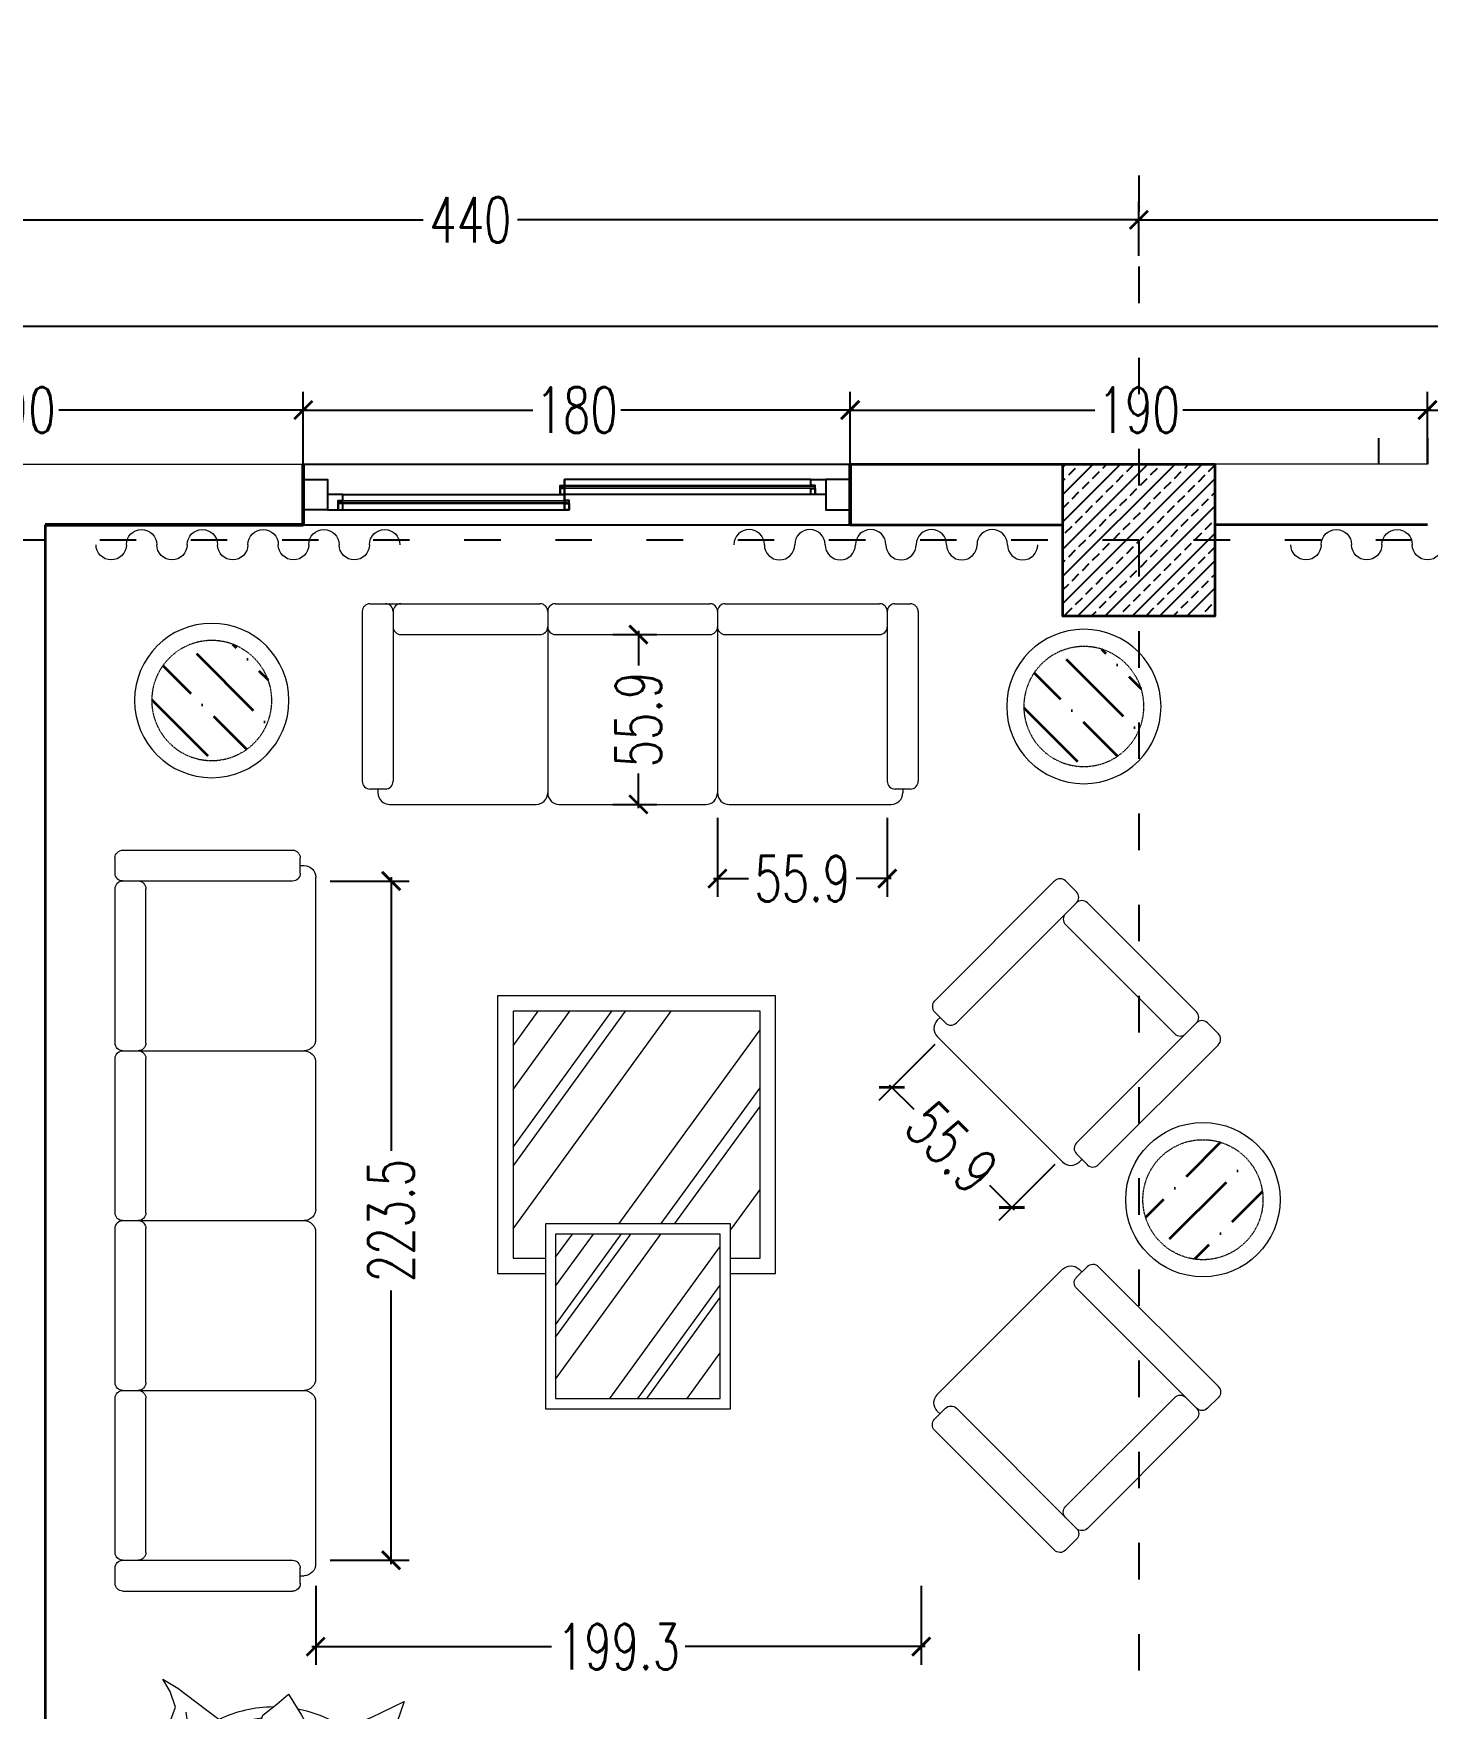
# Model space of a CAD drawing. Header units: centimetres. Extents: x -3207095 to 15275363, y -32656 to 4798027.
# Drawn here: x 691358 to 691817, y 4439349 to 4439900 of the extents above; entities that cross this region are included whole.
import ezdxf

# ---------------------------------------------------------------- set-up
doc = ezdxf.new("R2010")
doc.units = ezdxf.units.CM
for name, pattern in [('ACAD_ISO03W100', [30, 12, -18]), ('DUZ', [500, 500]), ('GESTRICHELT', [0.75, 0.5, -0.25])]:
    doc.linetypes.add(name, pattern=pattern)
doc.layers.get('0').update_dxf_attribs({"color": 1, "linetype": 'DUZ'})
for name, color, linetype in [('AGAC', 116, 'Continuous'), ('DIM', 1, 'DUZ'), ('KOLTAR_F', 145, 'Continuous'), ('PEN', 161, 'Continuous'), ('söve', 26, 'DUZ')]:
    doc.layers.add(name, color=color, linetype=linetype)
for name, color, linetype, lineweight in [('cam', 143, 'Continuous', 20), ('DUV', 220, 'Continuous', 50), ('DUVAR', 7, 'Continuous', 35), ('FE_PERDE', 205, 'Continuous', 15), ('Fix & Furniture', 144, 'Continuous', 13), ('Fix. Furniture', 144, 'Continuous', 9), ('gor25', 142, 'Continuous', 25), ('iç duvar', 7, 'Continuous', 50), ('KOLON_F', 3, 'Continuous', 35), ('Wall', 7, 'Continuous', 35)]:
    doc.layers.add(name, color=color, linetype=linetype, lineweight=lineweight)
doc.styles.add('ATT', font='romans.shx')
doc.styles.add('DIM', font='ROMANSTW.SHX', dxfattribs={"width": 0.7})
doc.dimstyles.new('1_100', dxfattribs={"dimtxt": 15, "dimasz": 6, "dimexe": 6, "dimexo": 0, "dimgap": 2, "dimtad": 0, "dimdec": 1, "dimzin": 11, "dimdsep": 46, "dimtxsty": 'DIM', "dimblk": 'ARCHTICK', "dimcen": 3, "dimdle": 1.25, "dimclrt": 2, "dimadec": 0, "dimazin": 0, "dimtfac": 1.25, "dimtdec": 1, "dimtix": 1, "dimtofl": 0, "dimtmove": 1, "dimatfit": 3, "dimldrblk": 'ARCHTICK', "dimfxl": 20, "dimfxlon": 1, "dimtolj": 1, "dimtzin": 0, "dimarcsym": 0})

# ---------------------------------------------------------------- blocks, each defined once
blk = doc.blocks.new('GEN_BLOCK00601')
at = {"linetype": 'Continuous', "ltscale": 50}
for centre, start, end in [((50, 50), 0, 180), ((250, 50), 0, 180), ((450, 50), 0, 180), ((650, 50), 0, 180), ((850, 50), 0, 180), ((150, 50), 180, 0), ((350, 50), 180, 0), ((550, 50), 180, 0), ((750, 50), 180, 0), ((950, 50), 180, 0)]:
    blk.add_arc(centre, 50, start, end, dxfattribs=at)
for tag in ['Sfb', 'FLOOR']:
    blk.add_attdef(tag, (0, 0), '', height=1)
blk = doc.blocks.new('_ArchTick')
at = {"color": 0, "linetype": 'ByBlock', "const_width": 0.15}
blk.add_lwpolyline([(-0.5, -0.5), (0.5, 0.5)], dxfattribs=at)
blk = doc.blocks.new('*D4765')
at = {"layer": 'Defpoints', "color": 0, "linetype": 'Continuous', "lineweight": 5, "transparency": 16777216}
for p in [(691446.93, 4439776.56), (691256.93, 4439758.74), (691446.93, 4439758.74)]:
    blk.add_point(p, dxfattribs=at)
at = {"layer": 'DIM', "color": 0, "linetype": 'Continuous', "lineweight": -2, "transparency": 16777216}
for p, q in [((691256.93, 4439758.74), (691256.93, 4439782.56)), ((691446.93, 4439758.74), (691446.93, 4439782.56)), ((691255.68, 4439776.56), (691337.43, 4439776.56)), ((691448.18, 4439776.56), (691366.43, 4439776.56))]:
    blk.add_line(p, q, dxfattribs=at)
at = {"layer": 'DIM', "color": 0, "linetype": 'Continuous', "lineweight": -2, "transparency": 16777216, "xscale": 6, "yscale": 6, "zscale": 6, "rotation": 180}
blk.add_blockref('_ArchTick', (691256.93, 4439776.56), dxfattribs=at)
at = {"layer": 'DIM', "color": 0, "linetype": 'Continuous', "lineweight": -2, "transparency": 16777216, "xscale": 6, "yscale": 6, "zscale": 6}
blk.add_blockref('_ArchTick', (691446.93, 4439776.56), dxfattribs=at)
at = {"layer": 'DIM', "color": 2, "linetype": 'Continuous', "lineweight": 5, "transparency": 16777216, "insert": (691351.93, 4439776.56), "char_height": 15, "attachment_point": 5, "style": 'DIM'}
blk.add_mtext('\\A1;190', dxfattribs=at)
blk = doc.blocks.new('*D4766')
at = {"layer": 'Defpoints', "color": 0, "linetype": 'Continuous', "lineweight": 5, "transparency": 16777216}
for p in [(691626.93, 4439776.56), (691446.93, 4439758.74), (691626.93, 4439758.74)]:
    blk.add_point(p, dxfattribs=at)
at = {"layer": 'DIM', "color": 0, "linetype": 'Continuous', "lineweight": -2, "transparency": 16777216}
for p, q in [((691446.93, 4439758.74), (691446.93, 4439782.56)), ((691626.93, 4439758.74), (691626.93, 4439782.56)), ((691445.68, 4439776.56), (691522.43, 4439776.56)), ((691628.18, 4439776.56), (691551.43, 4439776.56))]:
    blk.add_line(p, q, dxfattribs=at)
at = {"layer": 'DIM', "color": 0, "linetype": 'Continuous', "lineweight": -2, "transparency": 16777216, "xscale": 6, "yscale": 6, "zscale": 6, "rotation": 180}
blk.add_blockref('_ArchTick', (691446.93, 4439776.56), dxfattribs=at)
at = {"layer": 'DIM', "color": 0, "linetype": 'Continuous', "lineweight": -2, "transparency": 16777216, "xscale": 6, "yscale": 6, "zscale": 6}
blk.add_blockref('_ArchTick', (691626.93, 4439776.56), dxfattribs=at)
at = {"layer": 'DIM', "color": 2, "linetype": 'Continuous', "lineweight": 5, "transparency": 16777216, "insert": (691536.93, 4439776.56), "char_height": 15, "attachment_point": 5, "style": 'DIM'}
blk.add_mtext('\\A1;180', dxfattribs=at)
blk = doc.blocks.new('*D4767')
at = {"layer": 'Defpoints', "color": 0, "linetype": 'Continuous', "lineweight": 5, "transparency": 16777216}
for p in [(691816.93, 4439776.56), (691626.93, 4439758.74), (691816.93, 4439758.74)]:
    blk.add_point(p, dxfattribs=at)
at = {"layer": 'DIM', "color": 0, "linetype": 'Continuous', "lineweight": -2, "transparency": 16777216}
for p, q in [((691626.93, 4439758.74), (691626.93, 4439782.56)), ((691816.93, 4439758.74), (691816.93, 4439782.56)), ((691625.68, 4439776.56), (691707.43, 4439776.56)), ((691818.18, 4439776.56), (691736.43, 4439776.56))]:
    blk.add_line(p, q, dxfattribs=at)
at = {"layer": 'DIM', "color": 0, "linetype": 'Continuous', "lineweight": -2, "transparency": 16777216, "xscale": 6, "yscale": 6, "zscale": 6, "rotation": 180}
blk.add_blockref('_ArchTick', (691626.93, 4439776.56), dxfattribs=at)
at = {"layer": 'DIM', "color": 0, "linetype": 'Continuous', "lineweight": -2, "transparency": 16777216, "xscale": 6, "yscale": 6, "zscale": 6}
blk.add_blockref('_ArchTick', (691816.93, 4439776.56), dxfattribs=at)
at = {"layer": 'DIM', "color": 2, "linetype": 'Continuous', "lineweight": 5, "transparency": 16777216, "insert": (691721.93, 4439776.56), "char_height": 15, "attachment_point": 5, "style": 'DIM'}
blk.add_mtext('\\A1;190', dxfattribs=at)
blk = doc.blocks.new('*D4768')
at = {"layer": 'Defpoints', "color": 0, "linetype": 'Continuous', "lineweight": 5, "transparency": 16777216}
for p in [(691996.93, 4439776.56), (691816.93, 4439758.74), (691996.93, 4439758.74)]:
    blk.add_point(p, dxfattribs=at)
at = {"layer": 'DIM', "color": 0, "linetype": 'Continuous', "lineweight": -2, "transparency": 16777216}
for p, q in [((691816.93, 4439758.74), (691816.93, 4439782.56)), ((691996.93, 4439758.74), (691996.93, 4439782.56)), ((691815.68, 4439776.56), (691892.43, 4439776.56)), ((691998.18, 4439776.56), (691921.43, 4439776.56))]:
    blk.add_line(p, q, dxfattribs=at)
at = {"layer": 'DIM', "color": 0, "linetype": 'Continuous', "lineweight": -2, "transparency": 16777216, "xscale": 6, "yscale": 6, "zscale": 6, "rotation": 180}
blk.add_blockref('_ArchTick', (691816.93, 4439776.56), dxfattribs=at)
at = {"layer": 'DIM', "color": 0, "linetype": 'Continuous', "lineweight": -2, "transparency": 16777216, "xscale": 6, "yscale": 6, "zscale": 6}
blk.add_blockref('_ArchTick', (691996.93, 4439776.56), dxfattribs=at)
at = {"layer": 'DIM', "color": 2, "linetype": 'Continuous', "lineweight": 5, "transparency": 16777216, "insert": (691906.93, 4439776.56), "char_height": 15, "attachment_point": 5, "style": 'DIM'}
blk.add_mtext('\\A1;180', dxfattribs=at)
blk = doc.blocks.new('*D4783')
at = {"layer": 'Defpoints', "color": 0, "linetype": 'Continuous', "lineweight": 5, "transparency": 16777216}
for p in [(691721.93, 4439839.14), (691281.93, 4439827.32), (691721.93, 4439827.32)]:
    blk.add_point(p, dxfattribs=at)
at = {"layer": 'DIM', "color": 0, "linetype": 'Continuous', "lineweight": -2, "transparency": 16777216}
for p, q in [((691281.93, 4439827.32), (691281.93, 4439845.14)), ((691721.93, 4439827.32), (691721.93, 4439845.14)), ((691280.68, 4439839.14), (691486.43, 4439839.14)), ((691723.18, 4439839.14), (691517.43, 4439839.14))]:
    blk.add_line(p, q, dxfattribs=at)
at = {"layer": 'DIM', "color": 0, "linetype": 'Continuous', "lineweight": -2, "transparency": 16777216, "xscale": 6, "yscale": 6, "zscale": 6, "rotation": 180}
blk.add_blockref('_ArchTick', (691281.93, 4439839.14), dxfattribs=at)
at = {"layer": 'DIM', "color": 0, "linetype": 'Continuous', "lineweight": -2, "transparency": 16777216, "xscale": 6, "yscale": 6, "zscale": 6}
blk.add_blockref('_ArchTick', (691721.93, 4439839.14), dxfattribs=at)
at = {"layer": 'DIM', "color": 2, "linetype": 'Continuous', "lineweight": 5, "transparency": 16777216, "insert": (691501.93, 4439839.14), "char_height": 15, "attachment_point": 5, "style": 'DIM'}
blk.add_mtext('\\A1;440', dxfattribs=at)
blk = doc.blocks.new('*D4784')
at = {"layer": 'Defpoints', "color": 0, "linetype": 'Continuous', "lineweight": 5, "transparency": 16777216}
for p in [(692461.93, 4439900.46), (692461.93, 4439839.14), (691721.93, 4439827.32)]:
    blk.add_point(p, dxfattribs=at)
at = {"layer": 'DIM', "color": 0, "linetype": 'Continuous', "lineweight": -2, "transparency": 16777216}
for p, q in [((692461.93, 4439859.14), (692461.93, 4439833.14)), ((691721.93, 4439827.32), (691721.93, 4439845.14)), ((691720.68, 4439839.14), (692076.43, 4439839.14)), ((692463.18, 4439839.14), (692107.43, 4439839.14))]:
    blk.add_line(p, q, dxfattribs=at)
at = {"layer": 'DIM', "color": 0, "linetype": 'Continuous', "lineweight": -2, "transparency": 16777216, "xscale": 6, "yscale": 6, "zscale": 6, "rotation": 180}
blk.add_blockref('_ArchTick', (691721.93, 4439839.14), dxfattribs=at)
at = {"layer": 'DIM', "color": 0, "linetype": 'Continuous', "lineweight": -2, "transparency": 16777216, "xscale": 6, "yscale": 6, "zscale": 6}
blk.add_blockref('_ArchTick', (692461.93, 4439839.14), dxfattribs=at)
at = {"layer": 'DIM', "color": 2, "linetype": 'Continuous', "lineweight": 5, "transparency": 16777216, "insert": (692091.93, 4439839.14), "char_height": 15, "attachment_point": 5, "style": 'DIM'}
blk.add_mtext('\\A1;740', dxfattribs=at)
blk = doc.blocks.new('*D4791')
at = {"layer": 'Defpoints', "color": 0, "linetype": 'Continuous', "lineweight": 5, "transparency": 16777216}
for p in [(690216.93, 4439804.16), (690216.93, 4439782.56), (693966.93, 4439782.56)]:
    blk.add_point(p, dxfattribs=at)
at = {"layer": 'DIM', "color": 0, "linetype": 'Continuous', "lineweight": -2, "transparency": 16777216}
for p, q in [((690216.93, 4439784.16), (690216.93, 4439810.16)), ((693966.93, 4439784.16), (693966.93, 4439810.16)), ((690215.68, 4439804.16), (692071.43, 4439804.16)), ((693968.18, 4439804.16), (692112.43, 4439804.16))]:
    blk.add_line(p, q, dxfattribs=at)
at = {"layer": 'DIM', "color": 0, "linetype": 'Continuous', "lineweight": -2, "transparency": 16777216, "xscale": 6, "yscale": 6, "zscale": 6, "rotation": 180}
blk.add_blockref('_ArchTick', (690216.93, 4439804.16), dxfattribs=at)
at = {"layer": 'DIM', "color": 0, "linetype": 'Continuous', "lineweight": -2, "transparency": 16777216, "xscale": 6, "yscale": 6, "zscale": 6}
blk.add_blockref('_ArchTick', (693966.93, 4439804.16), dxfattribs=at)
at = {"layer": 'DIM', "color": 2, "linetype": 'Continuous', "lineweight": 5, "transparency": 16777216, "insert": (692091.93, 4439804.16), "char_height": 15, "attachment_point": 5, "style": 'DIM'}
blk.add_mtext('\\A1;3750', dxfattribs=at)
blk = doc.blocks.new('dhsdfhhdfgdjdfghjghjk')
at = {"layer": 'Fix & Furniture', "ltscale": 0.02}
for p, q in [((39347.5, 877.54), (39347.5, 855.54)), ((39350.5, 878.54), (39348.5, 878.54)), ((39351.5, 877.54), (39351.5, 855.54)), ((39372.5, 878.54), (39352.5, 878.54)), ((39373.5, 877.54), (39373.5, 854.04)), ((39394.5, 878.54), (39374.5, 878.54)), ((39395.5, 877.54), (39395.5, 854.04)), ((39416.5, 878.54), (39396.5, 878.54)), ((39417.5, 877.54), (39417.5, 854.04)), ((39438.5, 878.54), (39418.5, 878.54)), ((39439.5, 877.54), (39439.5, 855.54)), ((39442.5, 878.54), (39440.5, 878.54)), ((39443.5, 877.54), (39443.5, 855.54)), ((39372.5, 874.54), (39352.5, 874.54)), ((39394.5, 874.54), (39374.5, 874.54)), ((39416.5, 874.54), (39396.5, 874.54)), ((39438.5, 874.54), (39418.5, 874.54)), ((39350.5, 854.54), (39348.5, 854.54)), ((39349.5, 854.54), (39349.5, 854.04)), ((39442.5, 854.54), (39440.5, 854.54)), ((39441.5, 854.54), (39441.5, 854.04)), ((39372, 852.54), (39351, 852.54)), ((39394, 852.54), (39375, 852.54)), ((39416, 852.54), (39397, 852.54)), ((39439.97, 852.54), (39419, 852.54))]:
    blk.add_line(p, q, dxfattribs=at)
for centre, radius, start, end in [((39348.52, 877.53), 1.02, 90.8455, 180.8455), ((39350.5, 877.54), 1, 359.9318, 90), ((39352.5, 877.54), 1, 90.0681, 180.0681), ((39372.5, 877.54), 1, 359.9319, 89.9319), ((39374.5, 877.54), 1, 90.0681, 180.0681), ((39394.5, 877.54), 1, 359.9319, 89.9319), ((39396.5, 877.54), 1, 90.0681, 180.0681), ((39416.5, 877.54), 1, 359.9319, 89.9319), ((39418.5, 877.54), 1, 90.0681, 180.0681), ((39438.5, 877.54), 1, 359.9319, 89.9319), ((39440.5, 877.54), 1, 90.0681, 180.0681), ((39442.5, 877.54), 1, 359.8458, 89.8458), ((39352.5, 875.55), 1, 179.9319, 269.9319), ((39372.5, 875.55), 1, 270.0681, 0.0681), ((39374.5, 875.55), 1, 179.9319, 269.9319), ((39394.5, 875.55), 1, 270.0681, 0.0681), ((39396.5, 875.55), 1, 179.9319, 269.9319), ((39416.5, 875.55), 1, 270.0681, 0.0681), ((39418.5, 875.55), 1, 179.9319, 269.9319), ((39438.5, 875.55), 1, 270.0681, 0.0681), ((39348.51, 855.55), 1.01, 179.5407, 269.5407), ((39350.5, 855.55), 1.01, 269.6742, 359.6742), ((39440.51, 855.55), 1, 179.8254, 269.8254), ((39442.5, 855.55), 1.01, 269.5727, 359.5727), ((39351.01, 854.05), 1.51, 180.27, 270.27), ((39372, 854.05), 1.5, 269.8574, 359.8574), ((39375, 854.05), 1.5, 180.0365, 270.0365), ((39394, 854.04), 1.5, 269.9885, 359.9885), ((39397, 854.05), 1.5, 180.048, 270.048), ((39415.99, 854.06), 1.51, 269.4397, 359.4397), ((39419, 854.05), 1.5, 180.048, 270.048), ((39439.99, 854.06), 1.51, 269.4397, 359.4397)]:
    blk.add_arc(centre, radius, start, end, dxfattribs=at)
blk = doc.blocks.new('dfhsdfjsdfgjfgj')
at = {"layer": 'Fix & Furniture', "ltscale": 0.02}
for p, q in [((63619.72, 5317.18), (63619.72, 5319.18)), ((63620.72, 5320.18), (63642.72, 5320.18)), ((63643.72, 5317.18), (63643.72, 5319.18)), ((63643.72, 5318.18), (63644.22, 5318.18)), ((63619.72, 5295.18), (63619.72, 5315.18)), ((63620.72, 5316.18), (63642.72, 5316.18)), ((63623.72, 5295.18), (63623.72, 5315.18)), ((63645.72, 5295.68), (63645.72, 5316.68)), ((63619.72, 5273.18), (63619.72, 5293.18)), ((63620.72, 5294.18), (63644.22, 5294.18)), ((63623.72, 5273.18), (63623.72, 5293.18)), ((63645.72, 5273.68), (63645.72, 5292.68)), ((63619.72, 5251.18), (63619.72, 5271.18)), ((63620.72, 5272.18), (63644.22, 5272.18)), ((63623.72, 5253.15), (63623.72, 5271.18)), ((63645.72, 5251.68), (63645.72, 5270.68)), ((63620.72, 5252.15), (63642.72, 5252.15)), ((63619.72, 5249.15), (63619.72, 5251.15)), ((63643.72, 5249.15), (63643.72, 5251.15)), ((63643.72, 5250.18), (63644.22, 5250.18)), ((63643.72, 5250.15), (63644.22, 5250.15)), ((63620.72, 5248.15), (63642.72, 5248.15))]:
    blk.add_line(p, q, dxfattribs=at)
for centre, radius, start, end in [((63620.74, 5319.16), 1.02, 89.1545, 179.1545), ((63642.72, 5319.17), 1.01, 0.4593, 90.4593), ((63620.72, 5317.18), 1, 180, 270.0682), ((63642.72, 5317.18), 1.01, 270.3258, 0.3258), ((63644.22, 5316.67), 1.51, 359.73, 89.73), ((63620.72, 5315.18), 1, 89.9319, 179.9319), ((63622.72, 5315.18), 1, 0.0681, 90.0681), ((63620.72, 5295.18), 1, 180.0681, 270.0681), ((63622.72, 5295.18), 1, 269.9319, 359.9319), ((63644.22, 5295.68), 1.5, 270.1426, 0.1426), ((63620.72, 5293.18), 1, 89.9319, 179.9319), ((63622.72, 5293.18), 1, 0.0681, 90.0681), ((63644.22, 5292.68), 1.5, 359.9635, 89.9635), ((63644.22, 5273.68), 1.5, 270.0115, 0.0115), ((63620.72, 5273.18), 1, 180.0681, 270.0681), ((63620.72, 5271.18), 1, 89.9319, 179.9319), ((63622.72, 5273.18), 1, 269.9319, 359.9319), ((63622.72, 5271.18), 1, 0.0681, 90.0681), ((63644.22, 5270.68), 1.5, 359.952, 89.952), ((63620.72, 5253.15), 1, 180.0681, 270.0681), ((63620.72, 5251.15), 1, 89.9319, 179.9319), ((63622.72, 5253.15), 1, 269.9319, 359.9319), ((63642.72, 5251.15), 1, 0.1746, 90.1746), ((63644.21, 5251.69), 1.51, 270.5603, 0.5603), ((63620.72, 5251.18), 1, 180.0681, 180.9159), ((63620.73, 5249.15), 1, 180.1542, 270.1542), ((63642.72, 5249.16), 1.01, 270.4273, 0.4273)]:
    blk.add_arc(centre, radius, start, end, dxfattribs=at)
blk = doc.blocks.new('dfhgdfhfgjjghj')
at = {"layer": 'Fix & Furniture', "ltscale": 0.02}
for p, q in [((39399.87, 829.4), (39397.87, 829.4)), ((39421.87, 829.4), (39401.87, 829.4)), ((39425.87, 829.4), (39423.87, 829.4)), ((39396.87, 828.4), (39396.87, 806.4)), ((39400.87, 828.4), (39400.87, 806.4)), ((39422.87, 828.4), (39422.87, 806.4)), ((39426.87, 828.4), (39426.87, 806.4)), ((39421.87, 825.4), (39401.87, 825.4)), ((39399.87, 805.4), (39397.87, 805.4)), ((39398.87, 805.4), (39398.87, 804.9)), ((39425.87, 805.4), (39423.87, 805.4)), ((39424.87, 805.4), (39424.87, 804.9)), ((39423.34, 803.4), (39400.37, 803.4))]:
    blk.add_line(p, q, dxfattribs=at)
for centre, radius, start, end in [((39397.88, 828.38), 1.02, 90.8455, 180.8455), ((39399.87, 828.4), 1, 359.9318, 90), ((39401.87, 828.4), 1, 90.0681, 180.0681), ((39421.87, 828.4), 1, 359.9319, 89.9319), ((39423.87, 828.4), 1, 90.0681, 180.0681), ((39425.87, 828.4), 1, 359.8458, 89.8458), ((39401.87, 826.4), 1, 179.9319, 269.9319), ((39421.87, 826.4), 1, 270.0681, 0.0681), ((39397.88, 806.41), 1.01, 179.5407, 269.5407), ((39399.86, 806.4), 1.01, 269.6742, 359.6742), ((39423.87, 806.4), 1, 179.8254, 269.8254), ((39425.86, 806.41), 1.01, 269.5727, 359.5727), ((39400.38, 804.9), 1.51, 180.27, 270.27), ((39423.35, 804.91), 1.51, 269.4397, 359.4397)]:
    blk.add_arc(centre, radius, start, end, dxfattribs=at)
blk = doc.blocks.new('hfjdfjdkhkk')
at = {"layer": 'Fix & Furniture', "ltscale": 0.02}
for p, q in [((39445.94, 1061.12), (39445.94, 1097.12)), ((39445.94, 1097.12), (39481.94, 1097.12)), ((39481.94, 1097.12), (39481.94, 1061.12)), ((39447.94, 1063.12), (39447.94, 1095.12)), ((39447.94, 1095.12), (39479.94, 1095.12)), ((39479.94, 1095.12), (39479.94, 1063.12)), ((39479.94, 1063.12), (39447.94, 1063.12)), ((39481.94, 1061.12), (39445.94, 1061.12))]:
    blk.add_line(p, q, dxfattribs=at)
at = {"layer": 'Fix & Furniture'}
for p, q in [((39479.94, 1066.94), (39459.47, 1095.12)), ((39479.94, 1075.04), (39465.35, 1095.12)), ((39479.94, 1077.48), (39467.13, 1095.13)), ((39479.94, 1084.98), (39472.58, 1095.12)), ((39479.94, 1090.63), (39476.68, 1095.12)), ((39469.43, 1063.12), (39447.94, 1092.7)), ((39463.98, 1063.12), (39447.94, 1085.2)), ((39462.2, 1063.12), (39447.94, 1082.75)), ((39454.4, 1063.12), (39447.94, 1072.01))]:
    blk.add_line(p, q, dxfattribs=at)
blk = doc.blocks.new('FGDFJFGJFGJD')
at = {"layer": 'Fix & Furniture', "ltscale": 0.02}
for p, q in [((686559.82, 4460826.04), (686559.82, 4460790.04)), ((686595.82, 4460826.04), (686559.82, 4460826.04)), ((686595.82, 4460790.04), (686595.82, 4460826.04)), ((686561.82, 4460824.04), (686561.82, 4460792.04)), ((686593.82, 4460824.04), (686561.82, 4460824.04)), ((686593.82, 4460792.04), (686593.82, 4460824.04)), ((686561.82, 4460792.04), (686566, 4460792.04)), ((686590, 4460792.04), (686593.82, 4460792.04)), ((686559.82, 4460790.04), (686566, 4460790.04)), ((686590, 4460790.04), (686595.82, 4460790.04))]:
    blk.add_line(p, q, dxfattribs=at)
at = {"layer": 'Fix & Furniture'}
for p, q in [((686561.82, 4460806.41), (686574.63, 4460824.05)), ((686561.82, 4460795.86), (686582.29, 4460824.04)), ((686561.82, 4460813.91), (686569.18, 4460824.04)), ((686561.82, 4460803.96), (686576.4, 4460824.04)), ((686561.82, 4460819.55), (686565.08, 4460824.04)), ((686575.57, 4460796.51), (686593.82, 4460821.62)), ((686581.02, 4460796.51), (686593.82, 4460814.12)), ((686582.79, 4460796.51), (686593.82, 4460811.68)), ((686590, 4460795.68), (686593.82, 4460800.93))]:
    blk.add_line(p, q, dxfattribs=at)
at = {"layer": 'Wall', "xscale": -0.6666666666666666, "yscale": 0.6666666666666666, "zscale": 0.6666666666666666}
blk.add_blockref('hfjdfjdkhkk', (712887.3, 4460065.09), dxfattribs=at)
blk = doc.blocks.new('fhdfghfgh')
at = {"layer": 'Fix. Furniture', "ltscale": 0.02}
blk.add_circle((7534.74, -570.99), 9, dxfattribs=at)
at = {"layer": 'Fix. Furniture', "linetype": 'GESTRICHELT', "ltscale": 0.02}
blk.add_circle((7534.74, -570.99), 7, dxfattribs=at)
blk = doc.blocks.new('xchh')
at = {"layer": 'Wall', "ltscale": 0.02}
h = blk.add_hatch(dxfattribs=at)
h.set_pattern_fill('ANSI36', color=9, scale=33.333333, angle=180)
h.set_pattern_definition([(225, (67590.6048, 2844.793), (-2.2097087, -8.1022652), [10.4166667, -2.0833333, 0, -2.0833333])])
h.paths.add_polyline_path([(39562.87, 125.07, 1), (39547.31, 125.07, 1)])
at = {"layer": 'Wall', "xscale": 1.111111111111111, "yscale": 1.111111111111111, "zscale": 1.111111111111111, "rotation": 180}
blk.add_blockref('fhdfghfgh', (47927.02, -509.36), dxfattribs=at)
blk = doc.blocks.new('12PPLT12')
at = {"color": 0, "linetype": 'ByBlock'}
for p, q in [((-0.0344, 0.6941), (-0.0316, 0.7514)), ((-0.0316, 0.7514), (-0.0021, 0.6891)), ((-0.0505, 0.6319), (-0.0344, 0.6941)), ((-0.0021, 0.6891), (0.044, 0.559)), ((-0.1155, 0.5834), (-0.0505, 0.6319)), ((-0.1483, 0.4856), (-0.1155, 0.5834)), ((-0.0643, 0.5101), (-0.0261, 0.5913)), ((0.044, 0.559), (0.0902, 0.4316)), ((-0.1321, 0.3666), (-0.1483, 0.4856)), ((-0.0505, 0.38), (-0.0643, 0.5101)), ((-0.3489, 0.3338), (-0.3623, 0.415)), ((-0.3623, 0.415), (-0.3028, 0.35)), ((0.0902, 0.4316), (0.0902, 0.3393)), ((0.1335, 0.3472), (0.2202, 0.415)), ((0.2202, 0.415), (0.2908, 0.4206)), ((0.2908, 0.4206), (0.3503, 0.4289)), ((0.3503, 0.4289), (0.3475, 0.331)), ((-0.3323, 0.2471), (-0.3489, 0.3338)), ((-0.3028, 0.35), (-0.2078, 0.3121)), ((-0.1077, 0.2794), (-0.1321, 0.3666)), ((-0.0427, 0.3338), (-0.0505, 0.38)), ((0.0035, 0.2794), (-0.0427, 0.3338)), ((0.0902, 0.3393), (0.0902, 0.2526)), ((0.0929, 0.2821), (0.1335, 0.3472)), ((0.2797, 0.3527), (0.2502, 0.3283)), ((0.3475, 0.331), (0.3424, 0.266)), ((-0.2078, 0.3121), (-0.1049, 0.2904)), ((-0.1049, 0.2904), (-0.0371, 0.236)), ((0.009, 0.1686), (0.0035, 0.2794)), ((0.193, 0.2932), (0.1552, 0.2282)), ((0.2502, 0.3283), (0.193, 0.2932)), ((0.3424, 0.266), (0.3042, 0.1903)), ((-0.2889, 0.1359), (-0.3323, 0.2471)), ((-0.205, 0.2309), (-0.2511, 0.2471)), ((-0.1372, 0.2309), (-0.205, 0.2309)), ((-0.0966, 0.2037), (-0.1372, 0.2309)), ((-0.1104, 0.1331), (-0.0966, 0.2037)), ((-0.0371, 0.236), (-0.0344, 0.1576)), ((0.0902, 0.2526), (0.0823, 0.1737)), ((0.1552, 0.2282), (0.1307, 0.1303)), ((0.223, 0.1876), (0.4208, 0.2037)), ((0.4208, 0.2037), (0.5726, 0.171)), ((-0.4868, 0.171), (-0.5357, 0.1253)), ((-0.4245, 0.1926), (-0.4868, 0.171)), ((-0.3461, 0.1793), (-0.4245, 0.1926)), ((-0.2917, 0.1493), (-0.3461, 0.1793)), ((-0.1944, 0.0736), (-0.2889, 0.1359)), ((-0.0694, 0.0602), (-0.1104, 0.1331)), ((-0.0344, 0.1576), (-0.0071, 0.1008)), ((0.0062, 0.0275), (0.009, 0.1686)), ((0.0823, 0.1737), (0.0606, 0.0819)), ((0.074, 0.0981), (0.223, 0.1876)), ((0.5726, 0.171), (0.716, 0.152)), ((0.716, 0.152), (0.6131, 0.0736)), ((-0.6712, 0.0981), (-0.6874, 0.0953)), ((-0.6874, 0.0953), (-0.6657, 0.0358)), ((-0.5901, 0.1087), (-0.6712, 0.0981)), ((-0.5357, 0.1253), (-0.5901, 0.1087)), ((-0.5629, 0.0519), (-0.4407, 0.0736)), ((-0.4407, 0.0736), (-0.3733, 0.0842)), ((-0.3733, 0.0842), (-0.27, 0.0575)), ((-0.1077, 0.0192), (-0.1944, 0.0736)), ((-0.0182, -0.0076), (0.074, 0.0981)), ((-0.0071, 0.1008), (0.0035, 0.0169)), ((0.169, 0.0547), (0.3152, 0.1087)), ((0.3152, 0.1087), (0.4125, 0.117)), ((0.4125, 0.117), (0.5237, 0.1008)), ((0.5237, 0.1008), (0.5781, 0.1142)), ((0.6131, 0.0736), (0.5453, 0.0169)), ((-0.6657, 0.0358), (-0.6007, -0.0048)), ((-0.2294, 0.003), (-0.3244, -0.0265)), ((-0.27, 0.0575), (-0.1861, 0.0058)), ((-0.0694, 0.0275), (-0.2294, 0.003)), ((-0.0099, 0.003), (-0.1211, -0.0376)), ((-0.0099, 0.0141), (-0.0694, 0.0602)), ((-0.0021, 0.0058), (-0.0694, 0.0275)), ((-0.0099, -0.0048), (0.169, 0.0547)), ((0.0035, 0.0169), (-0.0099, 0.0141)), ((0.0035, -0.0293), (-0.0099, 0.003)), ((0.5453, 0.0169), (0.4291, -0.0321)), ((-0.6007, -0.0048), (-0.5034, -0.0214)), ((-0.5034, -0.0214), (-0.4001, -0.0321)), ((-0.4001, -0.0321), (-0.3567, -0.0404)), ((-0.3244, -0.0265), (-0.395, -0.0943)), ((-0.2239, -0.0593), (-0.2917, -0.1216)), ((-0.1211, -0.0376), (-0.2239, -0.0593)), ((-0.0533, -0.1405), (0.0035, -0.0293)), ((0.0823, -0.0376), (-0.0182, -0.0076)), ((-0.0071, -0.0242), (0.0496, -0.1054)), ((0.1879, -0.0537), (0.0823, -0.0376)), ((0.1118, -0.051), (0.0902, -0.0431)), ((0.1552, -0.1082), (0.1118, -0.051)), ((0.3231, -0.051), (0.1879, -0.0537)), ((0.2147, -0.062), (0.2825, -0.1026)), ((0.4291, -0.0321), (0.3231, -0.051)), ((0.3964, -0.1243), (0.3258, -0.0537)), ((-0.395, -0.0943), (-0.4517, -0.1515)), ((-0.2917, -0.1216), (-0.3161, -0.1866)), ((-0.0371, -0.1216), (-0.0399, -0.2194)), ((0.0496, -0.1054), (0.0713, -0.1811)), ((0.2124, -0.1515), (0.1552, -0.1082)), ((0.2825, -0.1026), (0.3341, -0.146)), ((0.4642, -0.176), (0.3964, -0.1243)), ((-0.4517, -0.1515), (-0.5357, -0.2678)), ((-0.3161, -0.1866), (-0.3516, -0.2272)), ((-0.2133, -0.2627), (-0.1349, -0.1949)), ((-0.1349, -0.1949), (-0.0533, -0.1405)), ((-0.1192, -0.3038), (-0.0399, -0.1479)), ((0.0713, -0.1811), (0.1201, -0.2817)), ((0.2474, -0.2461), (0.2124, -0.1515)), ((0.3341, -0.146), (0.3719, -0.2166)), ((0.4803, -0.2572), (0.4642, -0.176)), ((-0.3867, -0.2411), (-0.4651, -0.2678)), ((-0.3516, -0.2272), (-0.3867, -0.2411)), ((-0.3244, -0.325), (-0.2133, -0.2627)), ((-0.193, -0.2355), (-0.2442, -0.3296)), ((-0.0399, -0.2194), (-0.021, -0.3084)), ((0.2341, -0.2), (0.2774, -0.2411)), ((0.2608, -0.3495), (0.2474, -0.2461)), ((0.2774, -0.2411), (0.3719, -0.2867)), ((0.4942, -0.3006), (0.4803, -0.2572)), ((-0.5357, -0.2678), (-0.6062, -0.3278)), ((-0.6062, -0.3278), (-0.5223, -0.3278)), ((-0.5223, -0.3278), (-0.3244, -0.325)), ((-0.2442, -0.3296), (-0.247, -0.4062)), ((-0.139, -0.3578), (-0.1192, -0.3038)), ((-0.021, -0.3084), (0.0062, -0.3762)), ((0.1201, -0.2817), (0.139, -0.3629)), ((0.3719, -0.2867), (0.4942, -0.3006)), ((-0.199, -0.4943), (-0.139, -0.3578)), ((-0.0173, -0.4316), (0.0025, -0.3776)), ((0.0062, -0.3762), (0.074, -0.4279)), ((0.139, -0.3629), (0.2124, -0.474)), ((0.2364, -0.4441), (0.2608, -0.3495)), ((-0.247, -0.4062), (-0.2327, -0.4713)), ((-0.1021, -0.5026), (-0.0173, -0.4316)), ((0.074, -0.4279), (0.158, -0.4957)), ((0.2419, -0.5608), (0.2364, -0.4441)), ((-0.2327, -0.4713), (-0.2216, -0.5511)), ((-0.2216, -0.5511), (-0.1478, -0.5225)), ((-0.1478, -0.5225), (-0.1021, -0.5026)), ((0.158, -0.4957), (0.2419, -0.5608))]:
    blk.add_line(p, q, dxfattribs=at)
for radius, start, end in [(0.5, 107.12296, 130.98158), (0.5, 56.95629, 82.29505), (0.4583, 107.98642, 130.5771), (0.4583, 62.68987, 79.53455), (0.5, 134.80206, 159.18037), (0.5, 22.97684, 45.84728), (0.4583, 138.47558, 155.33471), (0.4583, 26.27612, 41.1349), (0.5, 182.50299, 200.45628), (0.4583, 183.26994, 197.40025), (0.4583, 340.65586, 357.50575), (0.5, 338.58618, 359.74423), (0.5, 220.66056, 241.33926), (0.4583, 225.08351, 237.50228), (0.5, 298.34547, 324.45412), (0.4583, 303.38678, 322.07557), (0.4583, 264.18858, 282.40281), (0.5, 259.70378, 286.12808)]:
    blk.add_arc((0, 0), radius, start, end, dxfattribs=at)
at = {"color": 0, "linetype": 'ByBlock', "style": 'ATT'}
for tag, p, flags in [('ITEM', (-1, -3.25), 3), ('ROOM_NUMBER', (-1, -4.5833), 1)]:
    blk.add_attdef(tag, p, '', height=1, dxfattribs=dict(at, flags=flags))
blk = doc.blocks.new('*D5954')
at = {"layer": 'Defpoints', "color": 0, "linetype": 'Continuous', "lineweight": 5, "transparency": 16777216}
for p in [(691451.01, 4439423.47), (691650.31, 4439423.47), (691650.31, 4439369.61)]:
    blk.add_point(p, dxfattribs=at)
at = {"layer": 'DIM', "color": 0, "linetype": 'Continuous', "lineweight": -2, "transparency": 16777216}
for p, q in [((691451.01, 4439389.61), (691451.01, 4439363.61)), ((691650.31, 4439389.61), (691650.31, 4439363.61)), ((691449.76, 4439369.61), (691528.66, 4439369.61)), ((691651.56, 4439369.61), (691572.66, 4439369.61))]:
    blk.add_line(p, q, dxfattribs=at)
at = {"layer": 'DIM', "color": 0, "linetype": 'Continuous', "lineweight": -2, "transparency": 16777216, "xscale": 6, "yscale": 6, "zscale": 6, "rotation": 180}
blk.add_blockref('_ArchTick', (691451.01, 4439369.61), dxfattribs=at)
at = {"layer": 'DIM', "color": 0, "linetype": 'Continuous', "lineweight": -2, "transparency": 16777216, "xscale": 6, "yscale": 6, "zscale": 6}
blk.add_blockref('_ArchTick', (691650.31, 4439369.61), dxfattribs=at)
at = {"layer": 'DIM', "color": 2, "linetype": 'Continuous', "lineweight": 5, "transparency": 16777216, "insert": (691550.66, 4439369.61), "char_height": 15, "attachment_point": 5, "style": 'DIM'}
blk.add_mtext('\\A1;199.3', dxfattribs=at)
blk = doc.blocks.new('*D5955')
at = {"layer": 'Defpoints', "color": 0, "linetype": 'Continuous', "lineweight": 5, "transparency": 16777216}
for p in [(691583.24, 4439661.49), (691639.12, 4439661.49), (691639.12, 4439622.37)]:
    blk.add_point(p, dxfattribs=at)
at = {"layer": 'DIM', "color": 0, "linetype": 'Continuous', "lineweight": -2, "transparency": 16777216}
for p, q in [((691583.24, 4439642.37), (691583.24, 4439616.37)), ((691639.12, 4439642.37), (691639.12, 4439616.37)), ((691581.99, 4439622.37), (691593.43, 4439622.37)), ((691640.37, 4439622.37), (691628.93, 4439622.37))]:
    blk.add_line(p, q, dxfattribs=at)
at = {"layer": 'DIM', "color": 0, "linetype": 'Continuous', "lineweight": -2, "transparency": 16777216, "xscale": 6, "yscale": 6, "zscale": 6, "rotation": 180}
blk.add_blockref('_ArchTick', (691583.24, 4439622.37), dxfattribs=at)
at = {"layer": 'DIM', "color": 0, "linetype": 'Continuous', "lineweight": -2, "transparency": 16777216, "xscale": 6, "yscale": 6, "zscale": 6}
blk.add_blockref('_ArchTick', (691639.12, 4439622.37), dxfattribs=at)
at = {"layer": 'DIM', "color": 2, "linetype": 'Continuous', "lineweight": 5, "transparency": 16777216, "insert": (691611.18, 4439622.37), "char_height": 15, "attachment_point": 5, "style": 'DIM'}
blk.add_mtext('\\A1;55.9', dxfattribs=at)
blk = doc.blocks.new('*D5956')
at = {"layer": 'Defpoints', "color": 0, "linetype": 'Continuous', "lineweight": 5, "transparency": 16777216}
for p in [(691548.77, 4439702.65), (691557.24, 4439702.65), (691548.77, 4439646.77)]:
    blk.add_point(p, dxfattribs=at)
at = {"layer": 'DIM', "color": 0, "linetype": 'Continuous', "lineweight": -2, "transparency": 16777216}
for p, q in [((691548.77, 4439702.65), (691563.24, 4439702.65)), ((691557.24, 4439703.9), (691557.24, 4439692.46)), ((691557.24, 4439645.52), (691557.24, 4439656.96)), ((691548.77, 4439646.77), (691563.24, 4439646.77))]:
    blk.add_line(p, q, dxfattribs=at)
at = {"layer": 'DIM', "color": 0, "linetype": 'Continuous', "lineweight": -2, "transparency": 16777216, "xscale": 6, "yscale": 6, "zscale": 6}
for p, rotation in [((691557.24, 4439702.65), 90), ((691557.24, 4439646.77), 270)]:
    blk.add_blockref('_ArchTick', p, dxfattribs=dict(at, rotation=rotation))
at = {"layer": 'DIM', "color": 2, "linetype": 'Continuous', "lineweight": 5, "transparency": 16777216, "insert": (691557.24, 4439674.71), "char_height": 15, "attachment_point": 5, "rotation": 90, "style": 'DIM'}
blk.add_mtext('\\A1;55.9', dxfattribs=at)
blk = doc.blocks.new('*D5957')
at = {"layer": 'Defpoints', "color": 0, "linetype": 'Continuous', "lineweight": 5, "transparency": 16777216}
for p in [(691426.88, 4439621.56), (691426.88, 4439398.04), (691475.83, 4439398.04)]:
    blk.add_point(p, dxfattribs=at)
at = {"layer": 'DIM', "color": 0, "linetype": 'Continuous', "lineweight": -2, "transparency": 16777216}
for p, q in [((691475.83, 4439622.81), (691475.83, 4439532.8)), ((691455.83, 4439621.56), (691481.83, 4439621.56)), ((691475.83, 4439396.79), (691475.83, 4439486.8)), ((691455.83, 4439398.04), (691481.83, 4439398.04))]:
    blk.add_line(p, q, dxfattribs=at)
at = {"layer": 'DIM', "color": 0, "linetype": 'Continuous', "lineweight": -2, "transparency": 16777216, "xscale": 6, "yscale": 6, "zscale": 6}
for p, rotation in [((691475.83, 4439621.56), 90), ((691475.83, 4439398.04), 270)]:
    blk.add_blockref('_ArchTick', p, dxfattribs=dict(at, rotation=rotation))
at = {"layer": 'DIM', "color": 2, "linetype": 'Continuous', "lineweight": 5, "transparency": 16777216, "insert": (691475.83, 4439509.8), "char_height": 15, "attachment_point": 5, "rotation": 90, "style": 'DIM'}
blk.add_mtext('\\A1;223.5', dxfattribs=at)
blk = doc.blocks.new('*D5958')
at = {"layer": 'Defpoints', "color": 0, "linetype": 'Continuous', "lineweight": 5, "transparency": 16777216}
for p in [(691673.08, 4439586.08), (691712.6, 4439546.57), (691680.15, 4439514.12)]:
    blk.add_point(p, dxfattribs=at)
at = {"layer": 'DIM', "color": 0, "linetype": 'Continuous', "lineweight": -2, "transparency": 16777216}
for p, q in [((691654.77, 4439567.77), (691636.39, 4439549.39)), ((691639.75, 4439554.52), (691647.84, 4439546.43)), ((691694.29, 4439528.26), (691675.9, 4439509.88)), ((691681.03, 4439513.24), (691672.94, 4439521.32))]:
    blk.add_line(p, q, dxfattribs=at)
at = {"layer": 'DIM', "color": 0, "linetype": 'Continuous', "lineweight": -2, "transparency": 16777216, "xscale": 6, "yscale": 6, "zscale": 6}
for p, rotation in [((691640.63, 4439553.63), 135.0000000002533), ((691680.15, 4439514.12), 315.0000000002532)]:
    blk.add_blockref('_ArchTick', p, dxfattribs=dict(at, rotation=rotation))
at = {"layer": 'DIM', "color": 2, "linetype": 'Continuous', "lineweight": 5, "transparency": 16777216, "insert": (691660.39, 4439533.88), "char_height": 15, "attachment_point": 5, "rotation": 315, "style": 'DIM'}
blk.add_mtext('\\A1;55.9', dxfattribs=at)

msp = doc.modelspace()

# ---------------------------------------------------------------- hatches: boundary and pattern name
at = {"layer": 'KOLTAR_F'}
h = msp.add_hatch(dxfattribs=at)
h.set_pattern_fill('ANSI33', color=256, style=0)
h.set_pattern_definition([(45, (31113.453, -64653.7247), (-4.4901280605, 4.4901280605), []), (45, (31117.943, -64653.7247), (-4.4901280605, 4.4901280605), [3.175, -1.5875])])
h.paths.add_polyline_path([(691696.93, 4439758.74), (691746.93, 4439758.74), (691746.93, 4439708.74), (691696.93, 4439708.74)])

# ---------------------------------------------------------------- linework, layer by layer
at = {"color": 232, "linetype": 'ACAD_ISO03W100'}
for p, q in [((691721.93, 4439853.74), (691721.93, 4436723.74)), ((694061.93, 4439733.74), (690121.93, 4439733.74))]:
    msp.add_line(p, q, dxfattribs=at)
at = {"layer": 'AGAC'}
for p, q in [((691446.93, 4439758.74), (691626.93, 4439758.74)), ((691446.93, 4439738.74), (691626.93, 4439738.74))]:
    msp.add_line(p, q, dxfattribs=at)
at = {"layer": 'cam'}
for p, q in [((691615.43, 4439751.74), (691531.43, 4439751.74)), ((691615.43, 4439751.24), (691531.43, 4439751.24)), ((691615.43, 4439750.74), (691531.43, 4439750.74)), ((691458.43, 4439746.74), (691534.43, 4439746.74)), ((691458.43, 4439746.24), (691534.43, 4439746.24)), ((691458.43, 4439745.74), (691534.43, 4439745.74))]:
    msp.add_line(p, q, dxfattribs=at)
at = {"layer": 'DUV'}
for p, q in [((691446.93, 4439738.74), (691446.93, 4439758.74)), ((691446.93, 4439738.74), (691446.93, 4439758.74)), ((691446.93, 4439738.74), (691446.93, 4439758.74)), ((691626.93, 4439738.74), (691626.93, 4439758.74)), ((691626.93, 4439738.74), (691626.93, 4439758.74)), ((691626.93, 4439738.74), (691626.93, 4439758.74)), ((691446.93, 4439738.74), (691361.93, 4439738.74))]:
    msp.add_line(p, q, dxfattribs=at)
at = {"layer": 'DUVAR'}
for p, q in [((691446.93, 4439738.74), (691446.93, 4439758.74)), ((691626.93, 4439758.74), (691696.93, 4439758.74)), ((691626.93, 4439738.74), (691626.93, 4439758.74)), ((691361.93, 4439738.74), (691361.93, 4439238.74)), ((691361.93, 4439738.74), (691446.93, 4439738.74)), ((691626.93, 4439738.74), (691696.93, 4439738.74)), ((691816.93, 4439738.74), (691746.93, 4439738.74))]:
    msp.add_line(p, q, dxfattribs=at)
at = {"layer": 'gor25'}
for p, q in [((691613.93, 4439753.74), (691532.93, 4439753.74)), ((691459.93, 4439748.74), (691532.93, 4439748.74)), ((691613.93, 4439748.74), (691532.93, 4439748.74)), ((691459.93, 4439743.74), (691532.93, 4439743.74))]:
    msp.add_line(p, q, dxfattribs=at)
at = {"layer": 'iç duvar', "color": 7, "lineweight": 18}
for p, q in [((691256.93, 4439758.74), (691446.93, 4439758.74)), ((691816.93, 4439758.74), (691746.93, 4439758.74))]:
    msp.add_line(p, q, dxfattribs=at)
at = {"layer": 'KOLON_F'}
msp.add_lwpolyline([(691696.93, 4439758.74), (691746.93, 4439758.74), (691746.93, 4439708.74), (691696.93, 4439708.74)], close=True, dxfattribs=at)
at = {"layer": 'PEN'}
for points in [[(691454.93, 4439753.74), (691454.93, 4439753.74), (691454.93, 4439743.74), (691446.93, 4439743.74), (691446.93, 4439743.74), (691446.93, 4439753.74), (691446.93, 4439753.74), (691446.93, 4439753.74), (691454.93, 4439753.74)], [(691532.93, 4439753.74), (691532.93, 4439753.74), (691532.93, 4439748.74), (691531.43, 4439748.74), (691531.43, 4439750.74), (691531.43, 4439751.74), (691532.93, 4439751.74), (691532.93, 4439753.74), (691532.93, 4439753.74)], [(691531.43, 4439748.74), (691532.93, 4439748.74), (691532.93, 4439750.74), (691531.43, 4439750.74)], [(691618.93, 4439753.74), (691618.93, 4439753.74), (691618.93, 4439748.74), (691615.43, 4439748.74), (691615.43, 4439750.74), (691615.43, 4439751.74), (691613.93, 4439751.74), (691613.93, 4439753.74), (691618.93, 4439753.74)], [(691615.43, 4439748.74), (691613.93, 4439748.74), (691613.93, 4439750.74), (691615.43, 4439750.74)], [(691618.93, 4439753.74), (691618.93, 4439753.74), (691618.93, 4439743.74), (691626.93, 4439743.74), (691626.93, 4439743.74), (691626.93, 4439753.74), (691626.93, 4439753.74), (691626.93, 4439753.74), (691618.93, 4439753.74)], [(691454.93, 4439748.74), (691454.93, 4439748.74), (691454.93, 4439743.74), (691458.43, 4439743.74), (691458.43, 4439745.74), (691458.43, 4439746.74), (691459.93, 4439746.74), (691459.93, 4439748.74), (691454.93, 4439748.74)], [(691458.43, 4439743.74), (691459.93, 4439743.74), (691459.93, 4439745.74), (691458.43, 4439745.74)], [(691532.93, 4439748.74), (691532.93, 4439748.74), (691532.93, 4439743.74), (691534.43, 4439743.74), (691534.43, 4439745.74), (691534.43, 4439746.74), (691532.93, 4439746.74), (691532.93, 4439748.74), (691532.93, 4439748.74)], [(691534.43, 4439743.74), (691532.93, 4439743.74), (691532.93, 4439745.74), (691534.43, 4439745.74)]]:
    msp.add_lwpolyline(points, close=True, dxfattribs=at)
at = {"layer": 'söve'}
for p, q in [((691800.8, 4439767.32), (691800.8, 4439758.74)), ((691816.93, 4439767.32), (691816.93, 4439758.74))]:
    msp.add_line(p, q, dxfattribs=at)

# ---------------------------------------------------------------- block references
at = {"layer": 'FE_PERDE', "extrusion": (0, 0, -1), "xscale": 0.100000202655411, "yscale": 0.100000202655411, "zscale": -0.100000202655411, "rotation": 180}
msp.add_blockref('GEN_BLOCK00601', (-691378.71, 4439737.24), dxfattribs=at)
at = {"layer": 'FE_PERDE', "yscale": 0.100000202655411, "zscale": 0.100000202655411, "rotation": 180}
for p, xscale in [((691688.67, 4439737.24), 0.100000202655411), ((691771.93, 4439737.24), -0.100000202655411)]:
    msp.add_blockref('GEN_BLOCK00601', p, dxfattribs=dict(at, xscale=xscale))
at = {"layer": 'Fix. Furniture', "xscale": 83.30281258390717, "yscale": 83.30281258390717, "zscale": 83.30281258390717, "rotation": 33.40178733118383}
msp.add_blockref('12PPLT12', (691437.34, 4439308.12), dxfattribs=at)
at = {"layer": 'iç duvar', "linetype": 'Continuous', "lineweight": 5, "xscale": 2.540005080331274, "yscale": 2.540005080331274, "zscale": 2.540005080331274}
msp.add_blockref('FGDFJFGJFGJD', (-1052354.54, -6890936.99), dxfattribs=at)
at = {"layer": 'Wall', "yscale": 2.540005080331274, "zscale": 2.540005080331274}
for name, p, xscale, rotation in [('dfhsdfjsdfgjfgj', (678136.01, 4601307.23), 2.540005080331274, 270), ('dhsdfhhdfgdjdfghjghjk', (693616.48, 4539574.58), -2.540005080331274, 90), ('dfhgdfhfgjjghj', (619447.42, 4508892.66), 2.540005080331274, 315), ('dfhgdfhfgjjghj', (619447.42, 4370130.26), -2.540005080331274, 225)]:
    msp.add_blockref(name, p, dxfattribs=dict(at, xscale=xscale, rotation=rotation))
for p, xscale in [((791886.93, 4439363.27), -2.540005080331274), ((792173.95, 4439361.3), -2.540005080331274), ((591272.9, 4439199), 2.540005080331274)]:
    msp.add_blockref('xchh', p, dxfattribs=dict(at, xscale=xscale))

# ---------------------------------------------------------------- dimensions: what is measured, and where the dimension line sits
at = {"layer": 'DIM', "linetype": 'Continuous', "lineweight": 5}
for base, p1, p2, picture, middle in [((692461.93, 4439839.14), (691721.93, 4439827.32), (692461.93, 4439900.46), '*D4784', (692091.93, 4439839.14)), ((691721.93, 4439839.14), (691281.93, 4439827.32), (691721.93, 4439827.32), '*D4783', (691501.93, 4439839.14)), ((690216.93, 4439804.16), (693966.93, 4439782.56), (690216.93, 4439782.56), '*D4791', (692091.93, 4439804.16)), ((691446.93, 4439776.56), (691256.93, 4439758.74), (691446.93, 4439758.74), '*D4765', (691351.93, 4439776.56)), ((691626.93, 4439776.56), (691446.93, 4439758.74), (691626.93, 4439758.74), '*D4766', (691536.93, 4439776.56)), ((691816.93, 4439776.56), (691626.93, 4439758.74), (691816.93, 4439758.74), '*D4767', (691721.93, 4439776.56)), ((691996.93, 4439776.56), (691816.93, 4439758.74), (691996.93, 4439758.74), '*D4768', (691906.93, 4439776.56))]:
    dim = msp.add_linear_dim(base=base, p1=p1, p2=p2, dimstyle='1_100', dxfattribs=at)
    dim.commit()
    dim.dimension.update_dxf_attribs({"geometry": picture, "text_midpoint": middle})
for p1, p2, distance, picture, middle in [((691548.77, 4439646.77), (691548.77, 4439702.65), -8.46, '*D5956', (691557.24, 4439674.71)), ((691583.24, 4439661.49), (691639.12, 4439661.49), -39.12, '*D5955', (691611.18, 4439622.37)), ((691426.88, 4439621.56), (691426.88, 4439398.04), 48.94, '*D5957', (691475.83, 4439509.8)), ((691673.08, 4439586.08), (691712.6, 4439546.57), -45.89, '*D5958', (691660.39, 4439533.88)), ((691451.01, 4439423.47), (691650.31, 4439423.47), -53.86, '*D5954', (691550.66, 4439369.61))]:
    dim = msp.add_aligned_dim(p1=p1, p2=p2, distance=distance, dimstyle='1_100', dxfattribs=at)
    dim.commit()
    dim.dimension.update_dxf_attribs({"geometry": picture, "text_midpoint": middle})

doc.saveas('drawing.dxf')
